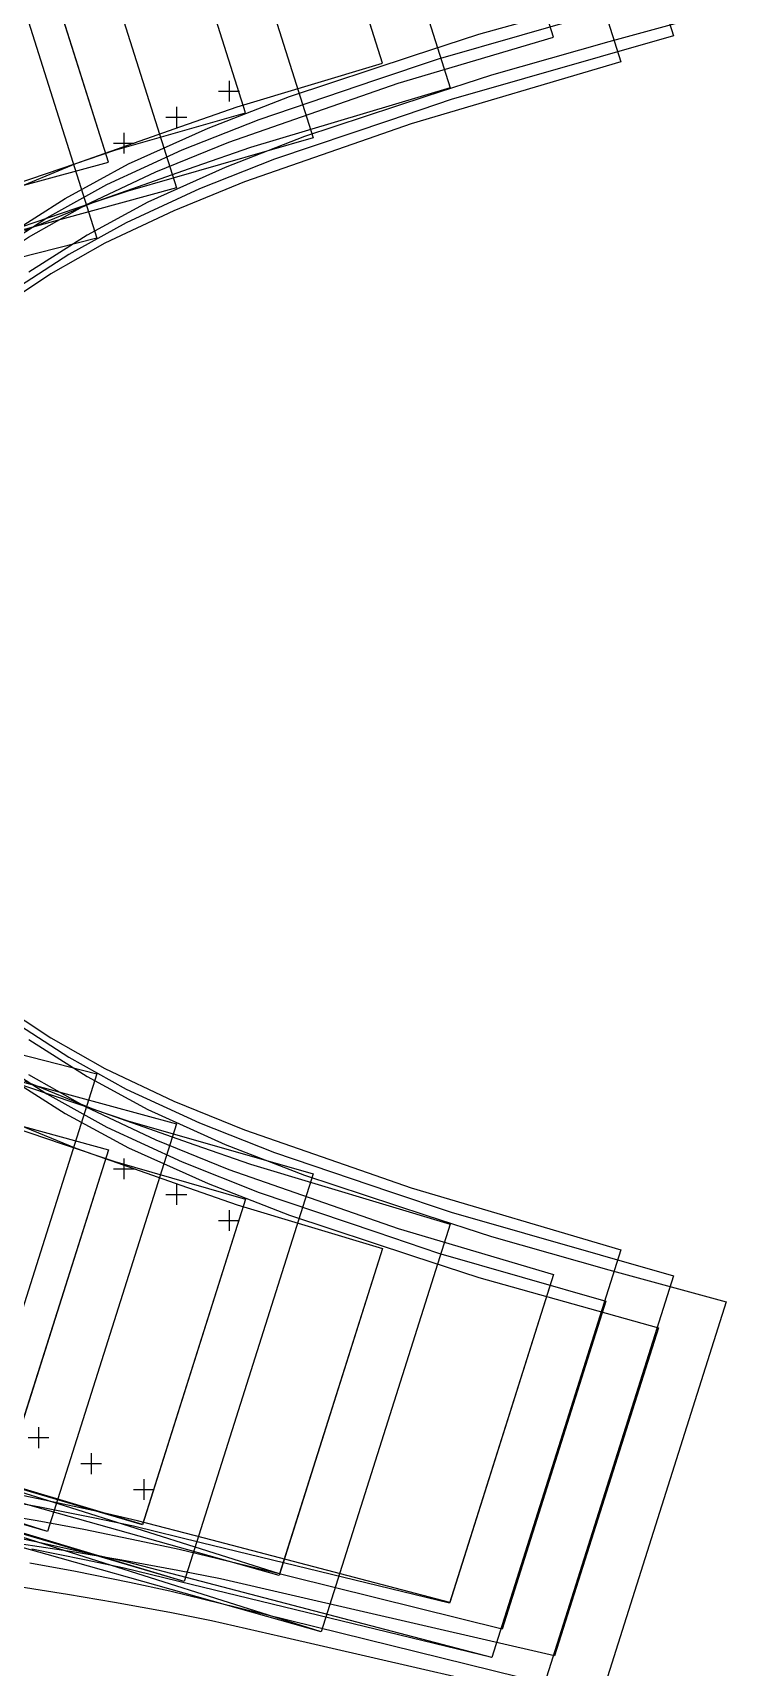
# Model space of a CAD drawing. Header units: inches. Extents: x 0 to 29.5, y 0 to 33.4.
# Drawn here: x 23.38 to 29.47, y 7.83 to 22.17 of the extents above; entities that cross this region are included whole.
import ezdxf

# ---------------------------------------------------------------- set-up
doc = ezdxf.new("R2010")
doc.units = ezdxf.units.IN

msp = doc.modelspace()

# ---------------------------------------------------------------- linework, layer by layer
at = {"layer": 'T001L001'}
for points in [[(27.874, 25.722), (29.006, 22.145), (27.055, 21.586), (26.512, 21.403), (25.503, 21.062), (24.846, 20.801), (24.204, 20.505), (23.701, 20.226), (23.218, 19.913)], [(27.412, 25.494), (28.544, 21.918), (26.703, 21.372), (26.191, 21.194), (25.24, 20.863), (24.62, 20.61), (24.016, 20.325), (23.542, 20.057), (23.088, 19.756)], [(27.412, 25.494), (28.544, 21.918), (26.703, 21.372), (26.191, 21.194), (25.24, 20.863), (24.62, 20.61), (24.016, 20.325), (23.542, 20.057), (23.088, 19.756)], [(25.912, 25.267), (27.044, 21.69), (25.293, 21.166), (24.805, 20.994), (23.901, 20.676), (23.312, 20.433)], [(25.912, 25.267), (27.044, 21.69), (25.293, 21.166), (24.805, 20.994), (23.901, 20.676), (23.312, 20.433)], [(20.95, 16.704), (20.793, 16.699), (20.95, 16.704), (20.938, 17.089), (21.014, 17.534), (21.06, 17.754), (21.12, 17.971), (21.2, 18.161), (21.293, 18.346), (21.51, 18.699), (21.783, 19.068), (22.089, 19.41), (22.465, 19.752), (22.869, 20.062), (23.345, 20.377), (23.842, 20.658), (24.464, 20.951), (25.102, 21.212), (26.068, 21.548), (26.588, 21.729), (27.952, 22.133), (27.039, 25.018)], [(20.95, 16.704), (20.793, 16.699), (20.95, 16.704), (20.938, 17.089), (21.014, 17.534), (21.06, 17.754), (21.12, 17.971), (21.2, 18.161), (21.293, 18.346), (21.51, 18.699), (21.783, 19.068), (22.089, 19.41), (22.465, 19.752), (22.869, 20.062), (23.345, 20.377), (23.842, 20.658), (24.464, 20.951), (25.102, 21.212), (26.068, 21.548), (26.588, 21.729), (27.952, 22.133), (27.041, 25.01)], [(24.712, 24.827), (25.844, 21.25), (24.216, 20.783), (23.762, 20.63), (22.92, 20.344)], [(24.712, 24.827), (25.844, 21.25), (24.216, 20.783), (23.762, 20.63), (22.92, 20.344)], [(24.712, 24.827), (25.844, 21.25), (24.216, 20.783), (23.762, 20.63), (22.92, 20.344)], [(19.81, 16.704), (19.653, 16.699), (19.81, 16.704), (19.797, 17.071), (19.869, 17.498), (19.912, 17.709), (19.969, 17.916), (20.045, 18.099), (20.134, 18.275), (20.34, 18.614), (20.6, 18.968), (20.892, 19.296), (21.25, 19.624), (21.635, 19.921), (22.088, 20.223), (22.561, 20.493), (23.155, 20.774), (23.762, 21.025), (24.681, 21.348), (25.177, 21.522), (26.452, 21.904), (25.544, 24.774)], [(19.81, 16.704), (19.653, 16.699), (19.81, 16.704), (19.797, 17.071), (19.869, 17.498), (19.912, 17.709), (19.969, 17.916), (20.045, 18.099), (20.134, 18.275), (20.34, 18.614), (20.6, 18.968), (20.892, 19.296), (21.25, 19.624), (21.635, 19.921), (22.088, 20.223), (22.561, 20.493), (23.155, 20.774), (23.762, 21.025), (24.681, 21.348), (25.177, 21.522), (26.452, 21.904), (25.549, 24.759)], [(23.512, 24.387), (24.644, 20.81), (23.139, 20.4)], [(23.512, 24.387), (24.644, 20.81), (23.139, 20.4)], [(23.512, 24.387), (24.644, 20.81), (23.139, 20.4)], [(19.06, 16.704), (18.903, 16.7), (19.06, 16.704), (19.052, 17.051), (19.124, 17.449), (19.167, 17.646), (19.222, 17.839), (19.295, 18.009), (19.38, 18.173), (19.576, 18.488), (19.823, 18.815), (20.098, 19.118), (20.436, 19.419), (20.797, 19.691), (21.222, 19.967), (21.665, 20.213), (22.219, 20.469), (22.786, 20.695), (23.642, 20.985), (24.104, 21.141), (25.25, 21.47), (24.346, 24.328)], [(19.06, 16.704), (18.903, 16.7), (19.06, 16.704), (19.052, 17.051), (19.124, 17.449), (19.167, 17.646), (19.222, 17.839), (19.295, 18.009), (19.38, 18.173), (19.576, 18.488), (19.823, 18.815), (20.098, 19.118), (20.436, 19.419), (20.797, 19.691), (21.222, 19.967), (21.665, 20.213), (22.219, 20.469), (22.786, 20.695), (23.642, 20.985), (24.104, 21.141), (25.25, 21.47), (24.345, 24.328)], [(19.06, 16.704), (18.903, 16.7), (19.06, 16.704), (19.052, 17.051), (19.124, 17.449), (19.167, 17.646), (19.222, 17.839), (19.295, 18.009), (19.38, 18.173), (19.576, 18.488), (19.823, 18.815), (20.098, 19.118), (20.436, 19.419), (20.797, 19.691), (21.222, 19.967), (21.665, 20.213), (22.219, 20.469), (22.786, 20.695), (23.642, 20.985), (24.104, 21.141), (25.25, 21.47), (24.346, 24.326)], [(18.31, 16.704), (18.153, 16.702), (18.31, 16.704), (18.307, 17.032), (18.379, 17.401), (18.421, 17.583), (18.475, 17.762), (18.545, 17.92), (18.626, 18.072), (18.813, 18.362), (19.046, 18.662), (19.305, 18.94), (19.622, 19.215), (19.96, 19.463), (20.356, 19.712), (20.77, 19.934), (21.284, 20.163), (21.811, 20.365), (22.604, 20.622), (23.032, 20.76), (24.048, 21.037), (23.145, 23.89)], [(18.31, 16.704), (18.153, 16.702), (18.31, 16.704), (18.307, 17.032), (18.379, 17.401), (18.421, 17.583), (18.475, 17.762), (18.545, 17.92), (18.626, 18.072), (18.813, 18.362), (19.046, 18.662), (19.305, 18.94), (19.622, 19.215), (19.96, 19.463), (20.356, 19.712), (20.77, 19.934), (21.284, 20.163), (21.811, 20.365), (22.604, 20.622), (23.032, 20.76), (24.048, 21.037), (23.145, 23.89)], [(18.31, 16.704), (18.153, 16.702), (18.31, 16.704), (18.307, 17.032), (18.379, 17.401), (18.421, 17.583), (18.475, 17.762), (18.545, 17.92), (18.626, 18.072), (18.813, 18.362), (19.046, 18.662), (19.305, 18.94), (19.622, 19.215), (19.96, 19.463), (20.356, 19.712), (20.77, 19.934), (21.284, 20.163), (21.811, 20.365), (22.604, 20.622), (23.032, 20.76), (24.048, 21.037), (23.149, 23.879)], [(22.812, 23.947), (23.944, 20.37), (22.562, 20.018)], [(22.812, 23.947), (23.944, 20.37), (22.562, 20.018)], [(22.812, 23.947), (23.944, 20.37), (22.562, 20.018)], [(20.95, 16.704), (20.793, 16.702), (20.95, 16.704), (20.944, 17.136), (21.036, 17.625), (21.091, 17.867), (21.162, 18.104), (21.253, 18.312), (21.36, 18.513), (21.605, 18.898), (21.913, 19.301), (22.082, 19.491), (22.259, 19.673), (22.466, 19.864), (22.682, 20.044), (23.134, 20.379), (23.668, 20.719), (24.224, 21.021), (24.922, 21.336), (25.635, 21.613), (26.715, 21.968), (27.298, 22.159), (28.872, 22.599)], [(20.95, 16.704), (20.793, 16.7), (20.95, 16.704), (20.941, 17.113), (21.025, 17.58), (21.076, 17.811), (21.141, 18.037), (21.226, 18.237), (21.327, 18.43), (21.557, 18.799), (21.848, 19.185), (22.174, 19.542), (22.37, 19.725), (22.574, 19.898), (23.001, 20.221), (23.507, 20.548), (24.033, 20.84), (24.693, 21.144), (25.369, 21.412), (26.392, 21.758), (26.943, 21.944), (28.412, 22.365)], [(29.468, 22.372), (28.436, 22.092), (27.407, 21.8), (26.832, 21.612), (25.766, 21.261), (25.072, 20.991), (24.393, 20.685), (23.86, 20.396), (23.348, 20.07)], [(25.014, 21.659), (25.196, 21.659)], [(25.105, 21.75), (25.105, 21.568)], [(24.643, 21.522), (24.643, 21.341)], [(24.552, 21.432), (24.734, 21.432)], [(24.181, 21.295), (24.181, 21.113)], [(24.181, 21.295), (24.181, 21.113)], [(24.09, 21.204), (24.272, 21.204)], [(24.09, 21.204), (24.272, 21.204)], [(23.088, 13.652), (23.542, 13.352), (24.016, 13.083), (24.62, 12.798), (25.24, 12.545), (26.191, 12.214), (26.703, 12.036), (28.544, 11.491), (27.412, 7.914), (24.796, 8.599), (24.214, 8.751), (23.87, 8.829), (23.409, 8.929), (23.02, 9.008)], [(23.088, 13.652), (23.542, 13.352), (24.016, 13.083), (24.62, 12.798), (25.24, 12.545), (26.191, 12.214), (26.703, 12.036), (28.544, 11.491), (27.412, 7.914), (24.772, 8.557), (24.185, 8.7), (23.838, 8.773), (23.374, 8.866)], [(23.218, 13.495), (23.701, 13.182), (24.204, 12.903), (24.846, 12.608), (25.503, 12.346), (26.512, 12.005), (27.055, 11.822), (29.006, 11.263), (27.874, 7.686), (25.183, 8.351), (24.585, 8.498), (24.231, 8.573), (23.758, 8.669), (23.357, 8.744)], [(22.562, 13.39), (23.944, 13.038), (22.812, 9.461)], [(22.562, 13.39), (23.944, 13.038), (22.812, 9.461)], [(22.562, 13.39), (23.944, 13.038), (22.812, 9.461)], [(23.348, 13.338), (23.86, 13.012), (24.393, 12.723), (25.072, 12.417), (25.766, 12.147), (26.832, 11.796), (27.407, 11.608), (28.436, 11.316), (29.468, 11.036), (28.336, 7.459), (25.566, 8.096), (24.951, 8.237), (24.587, 8.309), (24.1, 8.399), (23.688, 8.469), (23.076, 8.563)], [(22.92, 13.064), (23.762, 12.779), (24.216, 12.625), (25.844, 12.158), (24.712, 8.581), (22.521, 9.226)], [(22.92, 13.064), (23.762, 12.779), (24.216, 12.625), (25.844, 12.158), (24.712, 8.581), (22.524, 9.227)], [(22.92, 13.064), (23.762, 12.779), (24.216, 12.625), (25.844, 12.158), (24.712, 8.581), (22.536, 9.233)], [(23.001, 13.187), (23.507, 12.86), (24.033, 12.568), (24.693, 12.265), (25.369, 11.996), (26.392, 11.65), (26.943, 11.464), (28.412, 11.043), (27.501, 8.165), (25.273, 8.715), (24.669, 8.863), (24.307, 8.94), (23.83, 9.037), (23.423, 9.113), (22.82, 9.215)], [(23.139, 13.008), (24.644, 12.598), (23.512, 9.021), (21.55, 9.59)], [(23.139, 13.008), (24.644, 12.598), (23.512, 9.021), (21.552, 9.642)], [(23.139, 13.008), (24.644, 12.598), (23.512, 9.021), (21.552, 9.59)], [(23.312, 12.975), (23.901, 12.732), (24.805, 12.414), (25.293, 12.243), (27.044, 11.718), (25.912, 8.141), (23.508, 8.819), (22.973, 8.969)], [(23.312, 12.975), (23.901, 12.732), (24.805, 12.414), (25.293, 12.243), (27.044, 11.718), (25.912, 8.141), (23.547, 8.889), (23.022, 9.055)], [(23.345, 13.032), (23.842, 12.75), (24.464, 12.457), (25.102, 12.196), (26.068, 11.86), (26.588, 11.679), (27.952, 11.275), (27.039, 8.391), (24.861, 8.922), (24.268, 9.066), (23.913, 9.14), (23.445, 9.234), (23.045, 9.307)], [(23.345, 13.032), (23.842, 12.75), (24.464, 12.457), (25.102, 12.196), (26.068, 11.86), (26.588, 11.679), (27.952, 11.275), (27.041, 8.398), (24.891, 8.962), (24.303, 9.115), (23.951, 9.195), (23.486, 9.296), (23.09, 9.376)], [(23.134, 13.029), (23.668, 12.689), (24.224, 12.387), (24.922, 12.073), (25.635, 11.795), (26.715, 11.44), (27.298, 11.249), (28.872, 10.809), (27.961, 7.93), (25.651, 8.462), (25.029, 8.604), (24.657, 8.677), (24.166, 8.769), (23.748, 8.84), (23.128, 8.934)], [(22.786, 12.713), (23.642, 12.423), (24.104, 12.267), (25.25, 11.938), (24.345, 9.08), (22.627, 9.586)], [(22.786, 12.713), (23.642, 12.423), (24.104, 12.267), (25.25, 11.938), (24.346, 9.08), (22.63, 9.587)], [(22.786, 12.713), (23.642, 12.423), (24.104, 12.267), (25.25, 11.938), (24.346, 9.082), (22.643, 9.592)], [(23.032, 12.648), (24.048, 12.371), (23.145, 9.518)], [(23.032, 12.648), (24.048, 12.371), (23.149, 9.529)], [(23.032, 12.648), (24.048, 12.371), (23.145, 9.518)], [(23.155, 12.634), (23.762, 12.383), (24.681, 12.06), (25.177, 11.886), (26.452, 11.504), (25.544, 8.634), (23.609, 9.18), (23.069, 9.332)], [(23.155, 12.634), (23.762, 12.383), (24.681, 12.06), (25.177, 11.886), (26.452, 11.504), (25.549, 8.649), (23.661, 9.247), (23.129, 9.414)], [(24.09, 12.204), (24.272, 12.204)], [(24.09, 12.204), (24.272, 12.204)], [(24.181, 12.295), (24.181, 12.113)], [(24.181, 12.295), (24.181, 12.113)], [(24.643, 12.068), (24.643, 11.886)], [(24.552, 11.977), (24.734, 11.977)], [(25.105, 11.84), (25.105, 11.658)], [(25.014, 11.749), (25.196, 11.749)], [(23.434, 9.935), (23.434, 9.753)], [(23.434, 9.935), (23.434, 9.753)], [(23.343, 9.844), (23.525, 9.844)], [(23.343, 9.844), (23.525, 9.844)], [(23.805, 9.616), (23.987, 9.616)], [(23.896, 9.707), (23.896, 9.525)], [(24.358, 9.48), (24.358, 9.298)], [(24.267, 9.389), (24.449, 9.389)]]:
    msp.add_lwpolyline(points, dxfattribs=at)

doc.saveas('drawing.dxf')
